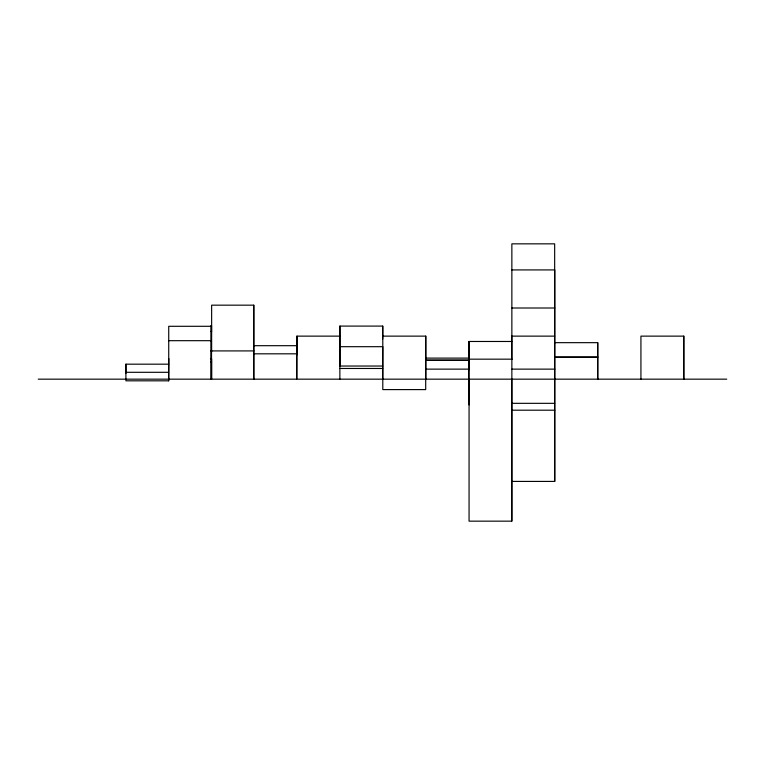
<?xml version="1.0" encoding="UTF-8"?>
<svg xmlns="http://www.w3.org/2000/svg" width="765" height="765" viewBox="0 0 765 765"><rect width="100%" height="100%" fill="white"/><g stroke="black" fill="none" stroke-linecap="round" stroke-linejoin="round"><path stroke-width="1.15" d="M511.861 269.921L554.778 269.921L554.778 481.415L511.967 481.415M511.967 308.008L554.778 308.008M425.703 336.131L425.703 389.595L382.796 389.595L382.796 326.091L339.784 326.091L339.88 379.163M210.92 326.292L168.73 326.292L168.73 380.817L125.929 380.817L125.823 364.178L168.73 364.178M210.824 331.436L211.637 331.436M296.877 336.131L339.784 336.131M382.902 336.131L425.809 336.131L425.809 379.163M554.663 336.131L511.756 336.131L511.756 359.387M168.73 340.683L210.92 340.683M468.849 341.477L511.861 341.477M554.874 342.663L597.781 342.663L597.781 379.163M253.827 345.694L296.638 345.694L296.638 379.163L38.25 379.163M339.995 346.688L382.796 346.688L382.691 379.163M210.92 350.915L253.827 350.915M253.731 353.822L296.638 353.822M554.874 356.92L597.781 356.92M554.778 357.379L597.685 357.379M425.809 358.106L468.61 358.106L468.61 379.163L296.877 379.163L296.973 336.131L297.088 354.74M168.835 358.575L168.625 380.817M210.92 358.9L211.637 358.9L211.637 379.163M469.06 359.168L511.967 359.168M425.703 360.019L468.61 360.019M425.703 360.42L468.61 360.42M210.824 362.065L211.532 362.065M339.784 366.033L382.691 366.033M339.88 368.472L382.691 368.472M425.809 369.132L468.61 369.132M511.967 369.132L554.778 369.132M125.718 372.297L168.625 372.297M468.849 379.163L640.592 379.163M640.831 379.163L726.75 379.163M511.756 403.327L554.663 403.327M469.06 404.915L468.955 379.163M511.861 410.193L554.778 410.193M683.834 379.163L683.834 336.131L640.927 336.131L640.927 379.163M683.738 336.131L683.738 379.163M597.685 342.663L597.685 379.163M554.663 481.415L554.663 243.844L511.861 243.844L511.861 521.156L469.06 521.156L469.06 341.477M511.756 379.163L511.756 521.156M468.955 341.477L468.955 369.744M382.691 326.091L382.691 339.067M339.995 326.091L339.995 366.406M253.827 379.163L253.827 305.168L211.637 305.168L211.637 351.728M253.731 305.168L253.731 379.163M211.532 331.58L211.532 325.632L210.92 325.632L210.824 379.163M211.532 350.915L211.532 379.163M125.929 364.178L125.929 373.406"/></g></svg>
